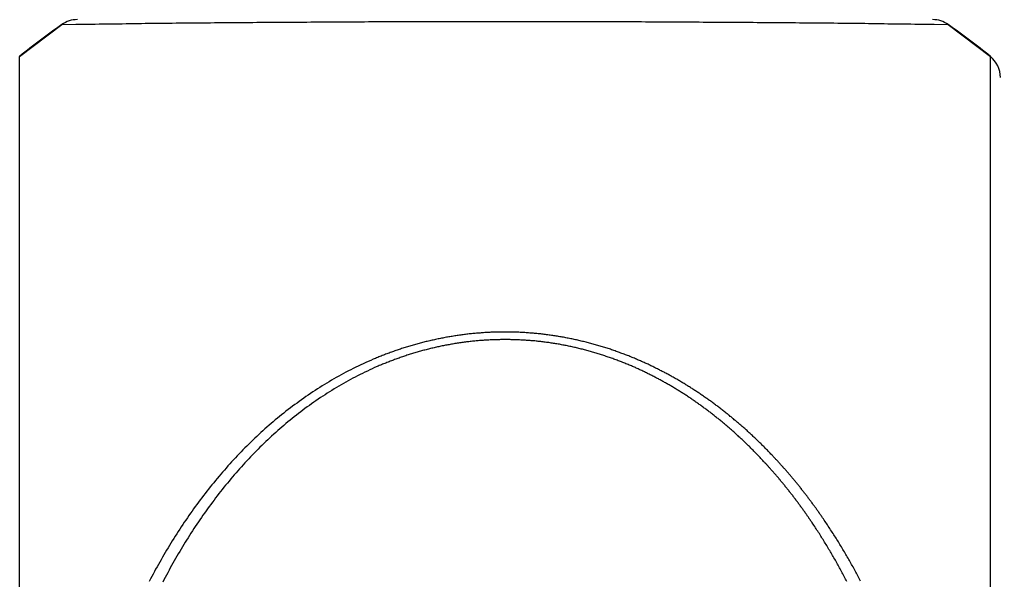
# Model space of a CAD drawing. Header units: millimetres. Extents: x 0 to 5600, y -67 to 2530.
# Drawn here: x 5141.88 to 5153.06, y 946.29 to 952.68 of the extents above; entities that cross this region are included whole.
import ezdxf

# ---------------------------------------------------------------- set-up
doc = ezdxf.new("R2010")
doc.units = ezdxf.units.MM
doc.layers.add('내부선 및 부속', color=4, linetype='Continuous')

msp = doc.modelspace()

# ---------------------------------------------------------------- linework, layer by layer
at = {"layer": '내부선 및 부속', "linetype": 'Continuous'}
for p, q in [((5141.879269595347, 952.2619480531284), (5142.360789459844, 952.6252707375388)), ((5142.360789459844, 952.6252707375388), (5142.521465716445, 952.6278567234403)), ((5152.30080903747, 952.627856818046), (5152.461490653119, 952.6252707314343)), ((5152.461490643962, 952.6252707375388), (5152.943010508463, 952.2619480531284)), ((5141.879269595347, 909.985366883051), (5141.879269595347, 952.2619480531284)), ((5152.943010508463, 909.985366883051), (5152.943010508463, 952.2619480531284))]:
    msp.add_line(p, q, dxfattribs=at)
at = {"layer": '내부선 및 부속', "linetype": 'Continuous', "flags": 128}
for points in [[(5142.521791391666, 952.6279493165966), (5142.565791391668, 952.6289493165968), (5142.608791391669, 952.6289493165968), (5142.652791391667, 952.629949316597), (5142.696791391669, 952.6309493165973), (5142.740791391667, 952.6309493165973), (5142.784791391668, 952.6319493165975), (5142.828791391667, 952.6319493165975), (5142.871791391668, 952.6329493165977), (5142.915791391666, 952.6339493165979), (5142.959791391668, 952.6339493165979), (5143.003791391666, 952.6349493165981), (5143.047791391667, 952.6349493165981), (5143.091791391666, 952.6359493165983), (5143.135791391667, 952.6369493165948), (5143.178791391669, 952.6369493165948), (5143.222791391667, 952.637949316595), (5143.266791391668, 952.637949316595), (5143.310791391666, 952.6389493165952), (5143.354791391668, 952.6389493165952), (5143.398791391666, 952.6399493165954), (5143.442791391668, 952.6399493165954), (5143.485791391666, 952.6409493165957), (5143.529791391667, 952.6409493165957), (5143.573791391666, 952.6419493165959), (5143.617791391667, 952.6419493165959), (5143.661791391669, 952.6429493165961), (5143.705791391667, 952.6429493165961), (5143.749791391669, 952.6429493165961), (5143.792791391666, 952.6439493165963), (5143.836791391668, 952.6439493165963), (5143.880791391666, 952.6449493165965), (5143.924791391668, 952.6449493165965), (5143.968791391666, 952.6459493165967), (5144.012791391668, 952.6459493165967), (5144.055791391669, 952.6459493165967), (5144.099791391667, 952.6469493165969), (5144.143791391669, 952.6469493165969), (5144.187791391667, 952.6479493165971), (5144.231791391669, 952.6479493165971), (5144.275791391667, 952.6479493165971), (5144.319791391668, 952.6489493165973), (5144.362791391666, 952.6489493165973), (5144.406791391668, 952.6489493165973), (5144.450791391666, 952.6499493165975), (5144.494791391668, 952.6499493165975), (5144.538791391666, 952.6499493165975), (5144.582791391667, 952.6509493165977), (5144.626791391669, 952.6509493165977), (5144.669791391667, 952.6509493165977), (5144.713791391669, 952.6519493165979), (5144.757791391667, 952.6519493165979), (5144.801791391668, 952.6519493165979), (5144.845791391666, 952.6529493165981), (5144.889791391668, 952.6529493165981), (5144.933791391666, 952.6529493165981), (5144.976791391668, 952.6529493165981), (5145.020791391666, 952.6539493165983), (5145.064791391667, 952.6539493165983), (5145.108791391669, 952.6539493165983), (5145.152791391667, 952.6539493165983), (5145.196791391669, 952.6549493165949), (5145.240791391667, 952.6549493165949), (5145.283791391668, 952.6549493165949), (5145.327791391666, 952.6549493165949), (5145.371791391668, 952.6559493165951), (5145.415791391666, 952.6559493165951), (5145.459791391668, 952.6559493165951), (5145.503791391666, 952.6559493165951), (5145.547791391667, 952.6559493165951), (5145.590791391669, 952.6569493165953), (5145.634791391667, 952.6569493165953), (5145.678791391669, 952.6569493165953), (5145.722791391667, 952.6569493165953), (5145.766791391668, 952.6569493165953), (5145.810791391666, 952.6569493165953), (5145.853791391668, 952.6579493165955), (5145.897791391666, 952.6579493165955), (5145.941791391668, 952.6579493165955), (5145.985791391666, 952.6579493165955), (5146.029791391667, 952.6579493165955), (5146.073791391666, 952.6579493165955), (5146.117791391667, 952.6589493165957), (5146.160791391669, 952.6589493165957), (5146.204791391667, 952.6589493165957), (5146.248791391668, 952.6589493165957), (5146.292791391666, 952.6589493165957), (5146.336791391668, 952.6589493165957), (5146.380791391666, 952.6589493165957), (5146.424791391668, 952.6589493165957), (5146.467791391666, 952.6589493165957), (5146.511791391667, 952.6599493165959), (5146.555791391669, 952.6599493165959), (5146.599791391667, 952.6599493165959), (5146.643791391669, 952.6599493165959), (5146.687791391667, 952.6599493165959), (5146.731791391669, 952.6599493165959), (5146.774791391666, 952.6599493165959), (5146.818791391668, 952.6599493165959), (5146.862791391666, 952.6599493165959), (5146.906791391668, 952.6599493165959), (5146.906791391668, 952.6599493165959), (5146.950791391666, 952.6599493165959), (5146.994791391668, 952.6599493165959), (5147.038791391666, 952.6599493165959), (5147.081791391667, 952.6599493165959), (5147.125791391669, 952.6599493165959), (5147.169791391667, 952.6599493165959), (5147.213791391669, 952.6599493165959), (5147.257791391667, 952.6599493165959), (5147.301791391668, 952.6599493165959), (5147.345791391666, 952.6599493165959), (5147.388791391668, 952.6599493165959), (5147.432791391666, 952.6599493165959), (5147.476791391668, 952.6599493165959), (5147.520791391666, 952.6599493165959), (5147.564791391667, 952.6599493165959), (5147.608791391669, 952.6599493165959), (5147.652791391667, 952.6599493165959), (5147.695791391669, 952.6599493165959), (5147.739791391667, 952.6599493165959), (5147.783791391668, 952.6599493165959), (5147.827791391666, 952.6599493165959), (5147.871791391668, 952.6599493165959), (5147.915791391666, 952.6599493165959), (5147.959791391668, 952.6599493165959), (5148.002791391666, 952.6599493165959), (5148.046791391667, 952.6599493165959), (5148.090791391669, 952.6599493165959), (5148.134791391667, 952.6599493165959), (5148.178791391669, 952.6599493165959), (5148.222791391667, 952.6599493165959), (5148.266791391668, 952.6599493165959), (5148.309791391666, 952.6599493165959), (5148.353791391668, 952.6589493165957), (5148.397791391666, 952.6589493165957), (5148.441791391668, 952.6589493165957), (5148.485791391666, 952.6589493165957), (5148.529791391667, 952.6589493165957), (5148.573791391666, 952.6589493165957), (5148.616791391667, 952.6589493165957), (5148.660791391669, 952.6589493165957), (5148.704791391667, 952.6589493165957), (5148.748791391668, 952.6579493165955), (5148.792791391666, 952.6579493165955), (5148.836791391668, 952.6579493165955), (5148.879791391666, 952.6579493165955), (5148.923791391668, 952.6579493165955), (5148.967791391666, 952.6579493165955), (5149.011791391667, 952.6569493165953), (5149.055791391669, 952.6569493165953), (5149.099791391667, 952.6569493165953), (5149.143791391669, 952.6569493165953), (5149.186791391667, 952.6569493165953), (5149.230791391668, 952.6569493165953), (5149.274791391666, 952.6559493165951), (5149.318791391668, 952.6559493165951), (5149.362791391666, 952.6559493165951), (5149.406791391668, 952.6559493165951), (5149.450791391666, 952.6559493165951), (5149.493791391667, 952.6549493165949), (5149.537791391669, 952.6549493165949), (5149.581791391667, 952.6549493165949), (5149.625791391669, 952.6549493165949), (5149.669791391667, 952.6539493165983), (5149.713791391669, 952.6539493165983), (5149.757791391667, 952.6539493165983), (5149.800791391668, 952.6539493165983), (5149.844791391666, 952.6529493165981), (5149.888791391668, 952.6529493165981), (5149.932791391666, 952.6529493165981), (5149.976791391668, 952.6529493165981), (5150.020791391666, 952.6519493165979), (5150.064791391667, 952.6519493165979), (5150.107791391669, 952.6519493165979), (5150.151791391667, 952.6509493165977), (5150.195791391669, 952.6509493165977), (5150.239791391667, 952.6509493165977), (5150.283791391668, 952.6499493165975), (5150.327791391666, 952.6499493165975), (5150.371791391668, 952.6499493165975), (5150.414791391666, 952.6489493165973), (5150.458791391668, 952.6489493165973), (5150.502791391666, 952.6489493165973), (5150.546791391667, 952.6479493165971), (5150.590791391669, 952.6479493165971), (5150.634791391667, 952.6479493165971), (5150.678791391669, 952.6469493165969), (5150.721791391667, 952.6469493165969), (5150.765791391668, 952.6459493165967), (5150.809791391666, 952.6459493165967), (5150.853791391668, 952.6459493165967), (5150.897791391666, 952.6449493165965), (5150.941791391668, 952.6449493165965), (5150.984791391666, 952.6439493165963), (5151.028791391667, 952.6439493165963), (5151.072791391669, 952.6429493165961), (5151.116791391667, 952.6429493165961), (5151.160791391669, 952.6429493165961), (5151.204791391667, 952.6419493165959), (5151.248791391668, 952.6419493165959), (5151.291791391666, 952.6409493165957), (5151.291791391666, 952.6409493165957), (5151.335791391668, 952.6409493165957), (5151.379791391666, 952.6399493165954), (5151.423791391668, 952.6399493165954), (5151.467791391666, 952.6389493165952), (5151.511791391667, 952.6389493165952), (5151.555791391669, 952.637949316595), (5151.598791391667, 952.637949316595), (5151.642791391669, 952.6369493165948), (5151.686791391667, 952.6369493165948), (5151.730791391668, 952.6359493165983), (5151.774791391666, 952.6349493165981), (5151.818791391668, 952.6349493165981), (5151.862791391666, 952.6339493165979), (5151.905791391668, 952.6339493165979), (5151.949791391666, 952.6329493165977), (5151.993791391667, 952.6319493165975), (5152.037791391669, 952.6319493165975), (5152.081791391667, 952.6309493165973), (5152.125791391669, 952.6309493165973), (5152.168791391667, 952.629949316597), (5152.212791391668, 952.6289493165968), (5152.256791391666, 952.6289493165968), (5152.300791391668, 952.6279493165966), (5152.300791391668, 952.6279493165966)], [(5148.910791391669, 948.8099493165973), (5148.897791391666, 948.8149493165984), (5148.885791391667, 948.8209493165959), (5148.872791391668, 948.825949316597), (5148.859791391666, 948.830949316598), (5148.846791391667, 948.8359493165954), (5148.834791391668, 948.8419493165966), (5148.821791391669, 948.8469493165976), (5148.808791391666, 948.851949316595), (5148.795791391667, 948.856949316596), (5148.782791391668, 948.861949316597), (5148.769791391669, 948.866949316598), (5148.756791391666, 948.8719493165954), (5148.743791391667, 948.8759493165962), (5148.730791391668, 948.8809493165973), (5148.717791391666, 948.8859493165983), (5148.704791391667, 948.8909493165957), (5148.691791391668, 948.8949493165965), (5148.678791391669, 948.8999493165975), (5148.665791391666, 948.9049493165949), (5148.652791391667, 948.9089493165957), (5148.639791391668, 948.9139493165967), (5148.626791391669, 948.9179493165975), (5148.613791391666, 948.9229493165949), (5148.600791391667, 948.9269493165957), (5148.587791391668, 948.9309493165965), (5148.573791391666, 948.9349493165973), (5148.560791391666, 948.9399493165984), (5148.547791391667, 948.9439493165955), (5148.534791391668, 948.9479493165964), (5148.521791391666, 948.9519493165972), (5148.507791391667, 948.955949316598), (5148.494791391668, 948.9599493165952), (5148.481791391669, 948.963949316596), (5148.468791391666, 948.9679493165968), (5148.454791391667, 948.9719493165976), (5148.441791391668, 948.9759493165948), (5148.428791391669, 948.9789493165954), (5148.414791391666, 948.9829493165962), (5148.401791391667, 948.986949316597), (5148.388791391668, 948.9899493165976), (5148.374791391669, 948.9939493165948), (5148.361791391666, 948.9969493165954), (5148.347791391667, 949.0009493165962), (5148.334791391668, 949.0039493165968), (5148.321791391669, 949.0079493165977), (5148.307791391666, 949.0109493165983), (5148.294791391667, 949.0139493165952), (5148.280791391668, 949.0169493165959), (5148.267791391669, 949.0209493165967), (5148.253791391666, 949.0239493165973), (5148.240791391667, 949.0269493165979), (5148.226791391668, 949.0299493165949), (5148.213791391669, 949.0329493165955), (5148.199791391666, 949.0359493165961), (5148.186791391667, 949.0389493165967), (5148.172791391667, 949.0419493165973), (5148.159791391668, 949.0439493165977), (5148.145791391666, 949.0469493165983), (5148.131791391666, 949.0499493165953), (5148.118791391667, 949.0519493165957), (5148.104791391668, 949.0549493165963), (5148.091791391666, 949.0579493165969), (5148.077791391666, 949.0599493165973), (5148.063791391667, 949.0619493165977), (5148.050791391668, 949.0649493165984), (5148.036791391669, 949.0669493165951), (5148.022791391666, 949.0689493165955), (5148.009791391667, 949.0719493165961), (5147.995791391668, 949.0739493165966), (5147.981791391669, 949.075949316597), (5147.968791391666, 949.0779493165974), (5147.954791391667, 949.0799493165978), (5147.940791391668, 949.0819493165982), (5147.927791391669, 949.083949316595), (5147.913791391666, 949.0859493165954), (5147.899791391666, 949.0879493165958), (5147.885791391667, 949.0899493165962), (5147.872791391668, 949.0909493165964), (5147.858791391669, 949.0929493165968), (5147.844791391666, 949.0949493165972), (5147.831791391667, 949.0959493165974), (5147.817791391668, 949.0979493165978), (5147.803791391669, 949.098949316598), (5147.789791391666, 949.1009493165948), (5147.775791391667, 949.101949316595), (5147.762791391668, 949.1029493165952), (5147.748791391668, 949.1049493165956), (5147.734791391666, 949.1059493165958), (5147.720791391666, 949.106949316596), (5147.707791391667, 949.1079493165962), (5147.693791391668, 949.1089493165964), (5147.679791391669, 949.1099493165966), (5147.665791391666, 949.1109493165968), (5147.651791391667, 949.111949316597), (5147.638791391668, 949.1129493165972), (5147.624791391669, 949.1139493165974), (5147.610791391666, 949.1149493165976), (5147.596791391667, 949.1149493165976), (5147.582791391667, 949.1159493165978), (5147.568791391668, 949.116949316598), (5147.568791391668, 949.116949316598), (5147.555791391669, 949.116949316598), (5147.541791391666, 949.1179493165982), (5147.527791391667, 949.1179493165982), (5147.513791391668, 949.1189493165948), (5147.499791391669, 949.1189493165948), (5147.485791391666, 949.1189493165948), (5147.472791391667, 949.1189493165948), (5147.458791391668, 949.119949316595), (5147.444791391668, 949.119949316595), (5147.430791391669, 949.119949316595), (5147.416791391666, 949.119949316595), (5147.402791391667, 949.119949316595), (5147.389791391668, 949.119949316595), (5147.375791391669, 949.119949316595), (5147.361791391666, 949.119949316595), (5147.347791391667, 949.1189493165948), (5147.333791391668, 949.1189493165948), (5147.319791391668, 949.1189493165948), (5147.306791391666, 949.1189493165948), (5147.292791391666, 949.1179493165982), (5147.278791391667, 949.1179493165982), (5147.264791391668, 949.116949316598), (5147.250791391669, 949.116949316598), (5147.236791391666, 949.1159493165978), (5147.223791391667, 949.1149493165976), (5147.209791391668, 949.1149493165976), (5147.195791391669, 949.1139493165974), (5147.181791391666, 949.1129493165972), (5147.167791391666, 949.111949316597), (5147.154791391667, 949.1109493165968), (5147.140791391668, 949.1099493165966), (5147.126791391669, 949.1089493165964), (5147.112791391666, 949.1079493165962), (5147.098791391667, 949.106949316596), (5147.085791391668, 949.1059493165958), (5147.071791391669, 949.1039493165954), (5147.057791391666, 949.1029493165952), (5147.043791391667, 949.101949316595), (5147.030791391668, 949.0999493165982), (5147.016791391668, 949.098949316598), (5147.002791391666, 949.0979493165978), (5146.988791391666, 949.0959493165974), (5146.974791391667, 949.093949316597), (5146.961791391668, 949.0929493165968), (5146.947791391669, 949.0909493165964), (5146.933791391666, 949.088949316596), (5146.920791391667, 949.0879493165958), (5146.906791391668, 949.0859493165954), (5146.892791391669, 949.083949316595), (5146.878791391666, 949.0819493165982), (5146.865791391667, 949.0799493165978), (5146.851791391668, 949.0779493165974), (5146.837791391668, 949.075949316597), (5146.824791391666, 949.0739493165966), (5146.810791391666, 949.0709493165959), (5146.796791391667, 949.0689493165955), (5146.783791391668, 949.0669493165951), (5146.769791391669, 949.0639493165982), (5146.755791391666, 949.0619493165977), (5146.742791391667, 949.0599493165973), (5146.728791391668, 949.0569493165967), (5146.715791391669, 949.0549493165963), (5146.701791391666, 949.0519493165957), (5146.687791391667, 949.0489493165951), (5146.674791391668, 949.0469493165983), (5146.660791391669, 949.0439493165977), (5146.647791391666, 949.0409493165971), (5146.633791391667, 949.0379493165965), (5146.620791391668, 949.0349493165959), (5146.606791391669, 949.0319493165953), (5146.593791391666, 949.0289493165983), (5146.579791391667, 949.0259493165977), (5146.566791391668, 949.0229493165971), (5146.552791391669, 949.0199493165965), (5146.539791391666, 949.0169493165959), (5146.525791391667, 949.0139493165952), (5146.512791391668, 949.0109493165983), (5146.498791391668, 949.0069493165975), (5146.485791391666, 949.0039493165968), (5146.471791391667, 948.999949316596), (5146.458791391668, 948.9969493165954), (5146.445791391669, 948.9929493165982), (5146.431791391666, 948.9899493165976), (5146.418791391667, 948.9859493165968), (5146.405791391668, 948.9829493165962), (5146.391791391668, 948.9789493165954), (5146.378791391666, 948.9749493165982), (5146.365791391667, 948.9709493165974), (5146.351791391668, 948.9669493165966), (5146.338791391669, 948.9629493165958), (5146.325791391666, 948.9599493165952), (5146.311791391667, 948.955949316598), (5146.298791391668, 948.950949316597), (5146.285791391669, 948.9469493165961), (5146.272791391666, 948.9429493165953), (5146.259791391667, 948.9389493165982), (5146.245791391668, 948.9349493165973), (5146.232791391669, 948.9309493165965), (5146.219791391666, 948.9259493165955), (5146.206791391667, 948.9219493165983), (5146.206791391667, 948.9219493165983), (5146.193791391668, 948.9169493165973), (5146.180791391669, 948.9129493165965), (5146.167791391666, 948.9089493165957), (5146.154791391667, 948.9039493165983), (5146.141791391668, 948.8989493165973), (5146.128791391666, 948.8949493165965), (5146.115791391667, 948.8899493165954), (5146.102791391668, 948.8849493165981), (5146.089791391669, 948.8809493165973), (5146.076791391666, 948.8759493165962), (5146.063791391667, 948.8709493165952), (5146.050791391668, 948.8659493165978), (5146.037791391669, 948.8609493165968), (5146.024791391666, 948.8559493165958), (5146.011791391667, 948.8509493165948), (5145.998791391668, 948.8459493165974), (5145.985791391666, 948.8409493165964), (5145.973791391667, 948.8359493165954), (5145.960791391668, 948.8299493165978), (5145.947791391669, 948.8249493165968), (5145.934791391666, 948.8199493165957), (5145.921791391667, 948.8149493165984), (5145.909791391668, 948.8089493165971), (5145.909791391668, 948.8089493165971)], [(5148.864791391667, 948.7279493165952), (5148.851791391668, 948.7329493165962), (5148.839791391669, 948.7379493165972), (5148.827791391666, 948.7429493165982), (5148.814791391667, 948.7489493165958), (5148.802791391669, 948.7539493165968), (5148.789791391666, 948.7589493165979), (5148.777791391667, 948.7639493165952), (5148.765791391668, 948.7689493165963), (5148.752791391666, 948.7739493165973), (5148.740791391667, 948.7789493165983), (5148.727791391668, 948.7839493165957), (5148.715791391669, 948.7889493165967), (5148.702791391666, 948.7929493165975), (5148.690791391668, 948.7979493165949), (5148.677791391669, 948.8029493165959), (5148.664791391666, 948.8069493165967), (5148.652791391667, 948.8119493165977), (5148.639791391668, 948.8169493165951), (5148.626791391669, 948.8209493165959), (5148.614791391667, 948.825949316597), (5148.601791391668, 948.8299493165978), (5148.588791391669, 948.8349493165952), (5148.576791391666, 948.838949316596), (5148.563791391667, 948.8429493165968), (5148.550791391668, 948.8469493165976), (5148.538791391666, 948.851949316595), (5148.525791391667, 948.8559493165958), (5148.512791391668, 948.8599493165966), (5148.499791391669, 948.8639493165974), (5148.486791391666, 948.8679493165982), (5148.474791391667, 948.8719493165954), (5148.461791391668, 948.8759493165962), (5148.448791391666, 948.879949316597), (5148.435791391666, 948.8839493165979), (5148.422791391667, 948.887949316595), (5148.409791391668, 948.8909493165957), (5148.396791391666, 948.8949493165965), (5148.383791391667, 948.8989493165973), (5148.370791391668, 948.9019493165979), (5148.357791391669, 948.9059493165951), (5148.344791391666, 948.9089493165957), (5148.331791391667, 948.9129493165965), (5148.318791391668, 948.9159493165971), (5148.305791391669, 948.9199493165979), (5148.292791391666, 948.9229493165949), (5148.279791391667, 948.9259493165955), (5148.266791391668, 948.9299493165963), (5148.253791391666, 948.9329493165969), (5148.240791391667, 948.9359493165975), (5148.227791391668, 948.9389493165982), (5148.214791391669, 948.9419493165951), (5148.201791391666, 948.9449493165957), (5148.188791391667, 948.9479493165964), (5148.175791391668, 948.950949316597), (5148.162791391669, 948.9539493165976), (5148.148791391666, 948.9569493165982), (5148.135791391667, 948.958949316595), (5148.122791391668, 948.9619493165956), (5148.109791391666, 948.9649493165962), (5148.096791391667, 948.9669493165966), (5148.083791391668, 948.9699493165972), (5148.069791391668, 948.9719493165976), (5148.056791391666, 948.9749493165982), (5148.043791391667, 948.976949316595), (5148.030791391668, 948.9799493165956), (5148.017791391669, 948.981949316596), (5148.003791391666, 948.9839493165964), (5147.990791391667, 948.9859493165968), (5147.977791391668, 948.9889493165974), (5147.963791391669, 948.9909493165978), (5147.950791391666, 948.9929493165982), (5147.937791391667, 948.994949316595), (5147.924791391668, 948.9969493165954), (5147.910791391669, 948.9989493165958), (5147.897791391666, 948.999949316596), (5147.884791391667, 949.0019493165964), (5147.870791391668, 949.0039493165968), (5147.857791391669, 949.0059493165973), (5147.844791391666, 949.0069493165975), (5147.830791391667, 949.0089493165979), (5147.817791391668, 949.0109493165983), (5147.804791391669, 949.0119493165948), (5147.790791391666, 949.0139493165952), (5147.777791391667, 949.0149493165954), (5147.764791391668, 949.0159493165957), (5147.750791391669, 949.0179493165961), (5147.737791391666, 949.0189493165963), (5147.724791391667, 949.0199493165965), (5147.710791391668, 949.0209493165967), (5147.697791391669, 949.0219493165969), (5147.683791391666, 949.0229493165971), (5147.670791391667, 949.0239493165973), (5147.657791391668, 949.0249493165975), (5147.643791391669, 949.0259493165977), (5147.630791391666, 949.0269493165979), (5147.616791391667, 949.0279493165981), (5147.603791391668, 949.0289493165983), (5147.590791391669, 949.0289493165983), (5147.576791391666, 949.0299493165949), (5147.563791391667, 949.0309493165951), (5147.563791391667, 949.0309493165951), (5147.549791391668, 949.0309493165951), (5147.536791391669, 949.0319493165953), (5147.522791391666, 949.0319493165953), (5147.509791391667, 949.0329493165955), (5147.496791391668, 949.0329493165955), (5147.482791391669, 949.0329493165955), (5147.469791391666, 949.0339493165957), (5147.455791391667, 949.0339493165957), (5147.442791391668, 949.0339493165957), (5147.428791391669, 949.0339493165957), (5147.415791391666, 949.0339493165957), (5147.402791391667, 949.0339493165957), (5147.388791391668, 949.0339493165957), (5147.375791391669, 949.0339493165957), (5147.361791391666, 949.0339493165957), (5147.348791391667, 949.0329493165955), (5147.334791391668, 949.0329493165955), (5147.321791391669, 949.0329493165955), (5147.308791391666, 949.0329493165955), (5147.294791391667, 949.0319493165953), (5147.281791391668, 949.0319493165953), (5147.267791391669, 949.0309493165951), (5147.254791391666, 949.0309493165951), (5147.240791391667, 949.0299493165949), (5147.227791391668, 949.0289493165983), (5147.214791391669, 949.0289493165983), (5147.200791391666, 949.0279493165981), (5147.187791391667, 949.0269493165979), (5147.173791391668, 949.0259493165977), (5147.160791391669, 949.0249493165975), (5147.147791391666, 949.0239493165973), (5147.133791391667, 949.0229493165971), (5147.120791391668, 949.0219493165969), (5147.106791391669, 949.0209493165967), (5147.093791391666, 949.0199493165965), (5147.080791391667, 949.0189493165963), (5147.066791391668, 949.0169493165959), (5147.053791391669, 949.0159493165957), (5147.040791391666, 949.0149493165954), (5147.026791391667, 949.012949316595), (5147.013791391668, 949.0119493165948), (5146.999791391669, 949.0099493165981), (5146.986791391666, 949.0089493165979), (5146.973791391667, 949.0069493165975), (5146.959791391668, 949.004949316597), (5146.946791391669, 949.0029493165966), (5146.933791391666, 949.0019493165964), (5146.920791391667, 948.999949316596), (5146.906791391668, 948.9979493165956), (5146.893791391669, 948.9959493165952), (5146.880791391666, 948.9939493165948), (5146.866791391667, 948.991949316598), (5146.853791391668, 948.9899493165976), (5146.840791391669, 948.9879493165972), (5146.827791391666, 948.9859493165968), (5146.813791391667, 948.9829493165962), (5146.800791391668, 948.9809493165958), (5146.787791391669, 948.9789493165954), (5146.774791391666, 948.9759493165948), (5146.760791391667, 948.973949316598), (5146.747791391668, 948.9719493165976), (5146.734791391666, 948.968949316597), (5146.721791391667, 948.9659493165964), (5146.708791391668, 948.963949316596), (5146.694791391668, 948.9609493165954), (5146.681791391666, 948.9579493165947), (5146.668791391667, 948.955949316598), (5146.655791391668, 948.9529493165974), (5146.642791391669, 948.9499493165968), (5146.629791391666, 948.9469493165961), (5146.616791391667, 948.9439493165955), (5146.603791391668, 948.9409493165949), (5146.589791391669, 948.937949316598), (5146.576791391666, 948.9349493165973), (5146.563791391667, 948.9319493165967), (5146.550791391668, 948.9289493165961), (5146.537791391669, 948.9249493165953), (5146.524791391666, 948.9219493165983), (5146.511791391667, 948.9189493165977), (5146.498791391668, 948.9149493165969), (5146.485791391666, 948.9119493165963), (5146.472791391667, 948.9079493165955), (5146.459791391668, 948.9049493165949), (5146.446791391669, 948.9009493165977), (5146.433791391666, 948.8979493165971), (5146.420791391667, 948.8939493165963), (5146.408791391668, 948.8899493165954), (5146.395791391666, 948.8859493165983), (5146.382791391667, 948.8829493165977), (5146.369791391668, 948.8789493165968), (5146.356791391669, 948.874949316596), (5146.343791391666, 948.8709493165952), (5146.330791391667, 948.866949316598), (5146.318791391668, 948.8629493165972), (5146.305791391669, 948.8589493165964), (5146.292791391666, 948.8549493165956), (5146.279791391667, 948.8499493165982), (5146.266791391668, 948.8459493165974), (5146.254791391666, 948.8419493165966), (5146.241791391667, 948.8379493165958), (5146.241791391667, 948.8379493165958), (5146.228791391668, 948.8329493165947), (5146.216791391666, 948.8289493165976), (5146.203791391667, 948.8239493165966), (5146.190791391668, 948.8199493165957), (5146.178791391669, 948.8149493165984), (5146.165791391666, 948.8109493165975), (5146.152791391667, 948.8059493165965), (5146.140791391668, 948.8009493165955), (5146.127791391666, 948.7969493165983), (5146.115791391667, 948.7919493165973), (5146.102791391668, 948.7869493165963), (5146.090791391669, 948.7819493165953), (5146.077791391666, 948.7769493165979), (5146.065791391668, 948.7719493165969), (5146.052791391669, 948.7669493165959), (5146.040791391666, 948.7619493165948), (5146.027791391667, 948.7569493165975), (5146.015791391668, 948.7519493165964), (5146.003791391666, 948.7469493165954), (5145.990791391667, 948.741949316598), (5145.978791391668, 948.736949316597), (5145.966791391666, 948.7309493165958), (5145.953791391667, 948.7259493165948), (5145.953791391667, 948.7259493165948)], [(5145.909791391668, 948.8089493165971), (5145.880791391666, 948.7969493165983), (5145.851791391668, 948.7839493165957), (5145.823791391666, 948.7709493165967), (5145.794791391667, 948.7579493165977), (5145.766791391668, 948.744949316595), (5145.738791391666, 948.731949316596), (5145.710791391668, 948.7179493165968), (5145.681791391666, 948.7039493165976), (5145.654791391667, 948.6899493165984), (5145.626791391669, 948.6759493165955), (5145.598791391667, 948.6609493165961), (5145.570791391669, 948.6469493165969), (5145.543791391667, 948.6319493165975), (5145.515791391668, 948.6159493165978), (5145.488791391666, 948.6009493165948), (5145.461791391668, 948.5859493165954), (5145.433791391666, 948.5699493165957), (5145.406791391668, 948.5539493165961), (5145.379791391666, 948.5379493165965), (5145.353791391668, 948.5219493165969), (5145.326791391666, 948.504949316597), (5145.299791391668, 948.4879493165972), (5145.273791391666, 948.4709493165974), (5145.246791391668, 948.4539493165976), (5145.220791391666, 948.4369493165977), (5145.194791391668, 948.4199493165979), (5145.168791391667, 948.4019493165979), (5145.142791391669, 948.3839493165979), (5145.116791391667, 948.3659493165978), (5145.091791391666, 948.3479493165978), (5145.065791391668, 948.3299493165978), (5145.040791391666, 948.3109493165975), (5145.014791391668, 948.2929493165975), (5144.989791391667, 948.2739493165973), (5144.964791391669, 948.254949316597), (5144.939791391667, 948.2359493165968), (5144.914791391666, 948.2169493165966), (5144.890791391668, 948.1969493165961), (5144.865791391667, 948.1769493165957), (5144.841791391666, 948.1579493165955), (5144.817791391668, 948.137949316595), (5144.792791391666, 948.1179493165982), (5144.768791391669, 948.0969493165976), (5144.745791391668, 948.0769493165972), (5144.721791391667, 948.0569493165967), (5144.697791391669, 948.0359493165961), (5144.674791391668, 948.0149493165954), (5144.650791391667, 947.9939493165948), (5144.627791391666, 947.9729493165978), (5144.604791391668, 947.9519493165972), (5144.581791391667, 947.9299493165963), (5144.558791391666, 947.9089493165957), (5144.536791391669, 947.8869493165948), (5144.513791391668, 947.8649493165976), (5144.491791391667, 947.8429493165968), (5144.469791391666, 947.8209493165959), (5144.446791391669, 947.7989493165951), (5144.424791391668, 947.7769493165979), (5144.403791391667, 947.7539493165968), (5144.381791391666, 947.731949316596), (5144.359791391666, 947.708949316595), (5144.338791391669, 947.6859493165975), (5144.316791391668, 947.6629493165965), (5144.295791391667, 947.6399493165954), (5144.274791391666, 947.616949316598), (5144.253791391666, 947.593949316597), (5144.232791391669, 947.5699493165957), (5144.212791391668, 947.5469493165983), (5144.191791391668, 947.5229493165971), (5144.171791391667, 947.4989493165958), (5144.151791391667, 947.4759493165948), (5144.130791391666, 947.4519493165972), (5144.110791391666, 947.4279493165959), (5144.091791391666, 947.4029493165981), (5144.071791391669, 947.3789493165968), (5144.051791391668, 947.3549493165956), (5144.032791391668, 947.3299493165978), (5144.012791391668, 947.3049493165963), (5143.993791391667, 947.2809493165951), (5143.974791391667, 947.2559493165973), (5143.955791391667, 947.2309493165958), (5143.936791391667, 947.205949316598), (5143.917791391666, 947.1809493165965), (5143.899791391666, 947.1559493165951), (5143.880791391666, 947.129949316597), (5143.862791391666, 947.1049493165956), (5143.844791391666, 947.0799493165978), (5143.826791391666, 947.0539493165961), (5143.808791391666, 947.0279493165981), (5143.790791391666, 947.0029493165966), (5143.772791391666, 946.976949316595), (5143.755791391666, 946.950949316597), (5143.737791391666, 946.9249493165953), (5143.720791391666, 946.8989493165973), (5143.703791391667, 946.8729493165956), (5143.686791391667, 946.8459493165974), (5143.669791391667, 946.8199493165957), (5143.652791391667, 946.7939493165977), (5143.635791391667, 946.7669493165959), (5143.619791391668, 946.7409493165978), (5143.619791391668, 946.7409493165978), (5143.602791391668, 946.713949316596), (5143.586791391668, 946.6869493165977), (5143.570791391669, 946.6609493165961), (5143.554791391669, 946.6339493165979), (5143.538791391666, 946.606949316596), (5143.522791391666, 946.5799493165978), (5143.506791391666, 946.5529493165959), (5143.491791391667, 946.5249493165975), (5143.475791391667, 946.4979493165956), (5143.460791391668, 946.4709493165974), (5143.445791391669, 946.4439493165955), (5143.429791391669, 946.4159493165971), (5143.415791391666, 946.3889493165952), (5143.400791391667, 946.3609493165968), (5143.385791391667, 946.3329493165947), (5143.370791391668, 946.3059493165965), (5143.356791391669, 946.2779493165981)], [(5150.450791391666, 947.7209493165974), (5150.442791391668, 947.7289493165954), (5150.434791391666, 947.7379493165972), (5150.426791391668, 947.7459493165952), (5150.417791391666, 947.754949316597), (5150.409791391668, 947.762949316595), (5150.401791391667, 947.7719493165969), (5150.392791391669, 947.7809493165951), (5150.384791391667, 947.7889493165967), (5150.376791391669, 947.7979493165949), (5150.367791391667, 947.8059493165965), (5150.359791391666, 947.8139493165982), (5150.350791391667, 947.8229493165964), (5150.342791391666, 947.830949316598), (5150.333791391668, 947.8399493165962), (5150.325791391666, 947.8479493165978), (5150.316791391668, 947.8559493165958), (5150.308791391666, 947.8649493165976), (5150.299791391668, 947.8729493165956), (5150.291791391666, 947.8809493165973), (5150.282791391668, 947.8899493165954), (5150.273791391666, 947.8979493165971), (5150.265791391668, 947.9059493165951), (5150.256791391666, 947.9139493165967), (5150.248791391668, 947.9229493165949), (5150.239791391667, 947.9309493165965), (5150.230791391668, 947.9389493165982), (5150.221791391667, 947.9469493165961), (5150.213791391669, 947.9549493165978), (5150.204791391667, 947.9629493165958), (5150.195791391669, 947.9709493165974), (5150.186791391667, 947.9789493165954), (5150.177791391669, 947.9879493165972), (5150.169791391667, 947.9959493165952), (5150.160791391669, 948.0039493165968), (5150.151791391667, 948.0119493165948), (5150.142791391669, 948.0189493165963), (5150.133791391667, 948.0269493165979), (5150.124791391669, 948.0349493165959), (5150.115791391667, 948.0429493165975), (5150.106791391669, 948.0509493165955), (5150.097791391667, 948.0589493165971), (5150.088791391669, 948.0669493165951), (5150.079791391667, 948.0749493165968), (5150.070791391669, 948.0819493165982), (5150.061791391667, 948.0899493165962), (5150.052791391669, 948.0979493165978), (5150.043791391667, 948.1059493165958), (5150.034791391668, 948.1129493165972), (5150.024791391666, 948.1209493165952), (5150.015791391668, 948.1289493165968), (5150.006791391666, 948.1359493165983), (5149.997791391668, 948.1439493165963), (5149.988791391666, 948.1519493165979), (5149.978791391668, 948.1589493165957), (5149.969791391666, 948.1669493165973), (5149.960791391668, 948.1739493165951), (5149.950791391666, 948.1819493165967), (5149.941791391668, 948.1889493165982), (5149.932791391666, 948.1969493165961), (5149.922791391667, 948.2039493165976), (5149.913791391666, 948.2109493165954), (5149.904791391667, 948.218949316597), (5149.894791391669, 948.2259493165948), (5149.885791391667, 948.2339493165964), (5149.875791391669, 948.2409493165978), (5149.866791391667, 948.2479493165956), (5149.856791391669, 948.254949316597), (5149.847791391667, 948.262949316595), (5149.837791391668, 948.2699493165965), (5149.828791391667, 948.2769493165979), (5149.818791391668, 948.2839493165957), (5149.809791391666, 948.2909493165971), (5149.799791391668, 948.2979493165949), (5149.789791391666, 948.3059493165965), (5149.780791391668, 948.312949316598), (5149.770791391666, 948.3199493165957), (5149.761791391667, 948.3269493165972), (5149.751791391669, 948.333949316595), (5149.741791391667, 948.3409493165964), (5149.731791391669, 948.3479493165978), (5149.722791391667, 948.3549493165956), (5149.712791391668, 948.361949316597), (5149.702791391666, 948.3679493165982), (5149.692791391668, 948.374949316596), (5149.682791391666, 948.3819493165975), (5149.673791391668, 948.3889493165952), (5149.663791391666, 948.3959493165967), (5149.653791391667, 948.4019493165979), (5149.643791391669, 948.4089493165957), (5149.633791391667, 948.4159493165971), (5149.623791391668, 948.4219493165983), (5149.613791391666, 948.4289493165961), (5149.603791391668, 948.4359493165975), (5149.593791391666, 948.4419493165951), (5149.583791391668, 948.4489493165966), (5149.573791391666, 948.4549493165978), (5149.563791391667, 948.4619493165956), (5149.553791391669, 948.4679493165968), (5149.543791391667, 948.4749493165982), (5149.533791391668, 948.4809493165958), (5149.533791391668, 948.4809493165958), (5149.523791391666, 948.4879493165972), (5149.513791391668, 948.4939493165948), (5149.503791391666, 948.499949316596), (5149.492791391667, 948.5069493165975), (5149.482791391669, 948.512949316595), (5149.472791391667, 948.5189493165963), (5149.462791391668, 948.5259493165977), (5149.452791391666, 948.5319493165953), (5149.441791391668, 948.5379493165965), (5149.431791391666, 948.5439493165977), (5149.421791391667, 948.5499493165953), (5149.411791391669, 948.5559493165965), (5149.400791391667, 948.562949316598), (5149.390791391668, 948.5689493165955), (5149.380791391666, 948.5749493165968), (5149.369791391668, 948.580949316598), (5149.359791391666, 948.5869493165956), (5149.349791391667, 948.5919493165966), (5149.338791391669, 948.5979493165978), (5149.328791391667, 948.6039493165954), (5149.317791391668, 948.6099493165966), (5149.307791391666, 948.6159493165978), (5149.296791391667, 948.6219493165954), (5149.286791391669, 948.6269493165964), (5149.276791391667, 948.6329493165977), (5149.265791391668, 948.6389493165952), (5149.254791391666, 948.6449493165965), (5149.244791391668, 948.6499493165975), (5149.233791391669, 948.6559493165951), (5149.223791391667, 948.6609493165961), (5149.212791391668, 948.6669493165973), (5149.202791391666, 948.6719493165983), (5149.191791391668, 948.6779493165959), (5149.180791391669, 948.6829493165969), (5149.170791391667, 948.6889493165982), (5149.159791391668, 948.6939493165955), (5149.148791391666, 948.6999493165968), (5149.138791391668, 948.7049493165978), (5149.127791391666, 948.7099493165952), (5149.116791391667, 948.7159493165964), (5149.106791391669, 948.7209493165974), (5149.095791391666, 948.7259493165948), (5149.084791391668, 948.7309493165958), (5149.073791391666, 948.7359493165968), (5149.063791391667, 948.741949316598), (5149.052791391669, 948.7469493165954), (5149.041791391666, 948.7519493165964), (5149.030791391668, 948.7569493165975), (5149.019791391669, 948.7619493165948), (5149.008791391667, 948.7669493165959), (5148.998791391668, 948.7719493165969), (5148.987791391666, 948.7769493165979), (5148.976791391668, 948.7809493165951), (5148.965791391669, 948.7859493165961), (5148.954791391667, 948.7909493165971), (5148.943791391668, 948.7959493165981), (5148.932791391666, 948.8009493165955), (5148.921791391667, 948.8049493165963), (5148.910791391669, 948.8099493165973), (5148.910791391669, 948.8099493165973)], [(5145.953791391667, 948.7259493165948), (5145.925791391668, 948.713949316596), (5145.897791391666, 948.700949316597), (5145.869791391668, 948.687949316598), (5145.842791391666, 948.6749493165953), (5145.814791391667, 948.6619493165963), (5145.786791391669, 948.6489493165973), (5145.759791391667, 948.6349493165981), (5145.731791391669, 948.6209493165952), (5145.704791391667, 948.606949316596), (5145.677791391669, 948.5929493165968), (5145.650791391667, 948.5779493165974), (5145.623791391668, 948.5639493165982), (5145.596791391667, 948.5489493165951), (5145.569791391668, 948.5339493165957), (5145.542791391666, 948.5179493165961), (5145.516791391668, 948.5029493165966), (5145.489791391667, 948.486949316597), (5145.463791391669, 948.4709493165974), (5145.437791391667, 948.4549493165978), (5145.411791391669, 948.4389493165982), (5145.385791391667, 948.4219493165983), (5145.359791391666, 948.4059493165951), (5145.333791391668, 948.3889493165952), (5145.307791391666, 948.3719493165954), (5145.282791391668, 948.3549493165956), (5145.256791391666, 948.3369493165956), (5145.231791391669, 948.3199493165957), (5145.206791391667, 948.3019493165957), (5145.181791391666, 948.2839493165957), (5145.156791391668, 948.2659493165957), (5145.131791391666, 948.2479493165956), (5145.106791391669, 948.2289493165954), (5145.082791391667, 948.2109493165954), (5145.057791391666, 948.1919493165951), (5145.033791391668, 948.1729493165949), (5145.009791391667, 948.1539493165983), (5144.985791391666, 948.1349493165981), (5144.961791391668, 948.1149493165976), (5144.937791391667, 948.0959493165974), (5144.913791391666, 948.075949316597), (5144.890791391668, 948.0559493165965), (5144.866791391667, 948.0359493165961), (5144.843791391666, 948.0159493165957), (5144.820791391669, 947.9959493165952), (5144.797791391667, 947.9749493165982), (5144.774791391666, 947.9549493165978), (5144.751791391669, 947.9339493165971), (5144.729791391668, 947.9129493165965), (5144.706791391667, 947.8919493165959), (5144.684791391666, 947.8709493165952), (5144.662791391669, 947.8499493165982), (5144.640791391668, 947.8279493165974), (5144.618791391667, 947.8069493165967), (5144.596791391667, 947.7849493165959), (5144.574791391666, 947.762949316595), (5144.553791391669, 947.7409493165978), (5144.531791391668, 947.718949316597), (5144.510791391667, 947.6969493165961), (5144.489791391667, 947.6749493165953), (5144.468791391666, 947.6529493165981), (5144.447791391669, 947.629949316597), (5144.426791391668, 947.606949316596), (5144.406791391668, 947.5849493165952), (5144.385791391667, 947.5619493165977), (5144.365791391667, 947.5389493165967), (5144.345791391666, 947.5159493165957), (5144.325791391666, 947.491949316598), (5144.305791391669, 947.468949316597), (5144.285791391669, 947.4449493165957), (5144.265791391668, 947.4219493165983), (5144.246791391668, 947.3979493165971), (5144.226791391668, 947.3739493165958), (5144.207791391667, 947.3509493165948), (5144.188791391667, 947.3269493165972), (5144.169791391667, 947.3019493165957), (5144.150791391667, 947.2779493165981), (5144.131791391666, 947.2539493165968), (5144.112791391666, 947.2299493165956), (5144.094791391666, 947.2049493165978), (5144.075791391666, 947.1799493165963), (5144.057791391666, 947.1559493165951), (5144.039791391666, 947.1309493165973), (5144.021791391666, 947.1059493165958), (5144.003791391666, 947.080949316598), (5143.985791391666, 947.0559493165965), (5143.968791391666, 947.0309493165951), (5143.950791391666, 947.0059493165973), (5143.933791391666, 946.9809493165958), (5143.916791391666, 946.9549493165978), (5143.898791391666, 946.9299493165963), (5143.881791391666, 946.9039493165983), (5143.865791391667, 946.8789493165968), (5143.848791391667, 946.8529493165952), (5143.831791391667, 946.8269493165972), (5143.815791391668, 946.8009493165955), (5143.798791391668, 946.7749493165975), (5143.782791391668, 946.7489493165958), (5143.766791391668, 946.7229493165978), (5143.750791391669, 946.6969493165961), (5143.734791391666, 946.6709493165981), (5143.734791391666, 946.6709493165981), (5143.718791391666, 946.6439493165963), (5143.703791391667, 946.6179493165982), (5143.687791391667, 946.5909493165964), (5143.672791391667, 946.5649493165984), (5143.656791391668, 946.5379493165965), (5143.641791391668, 946.5119493165948), (5143.626791391669, 946.4849493165966), (5143.611791391666, 946.4579493165947), (5143.596791391667, 946.4309493165965), (5143.582791391667, 946.4039493165983), (5143.567791391668, 946.3769493165964), (5143.553791391669, 946.3499493165982), (5143.538791391666, 946.3229493165964), (5143.524791391666, 946.2959493165981), (5143.510791391667, 946.2679493165961)], [(5150.358791391669, 947.6459493165967), (5150.350791391667, 947.6549493165949), (5150.342791391666, 947.6639493165967), (5150.334791391668, 947.6719493165983), (5150.326791391666, 947.6799493165963), (5150.318791391668, 947.6889493165982), (5150.310791391666, 947.6969493165961), (5150.302791391669, 947.705949316598), (5150.294791391667, 947.713949316596), (5150.286791391669, 947.7229493165978), (5150.278791391667, 947.7309493165958), (5150.270791391666, 947.7389493165974), (5150.262791391668, 947.7479493165956), (5150.254791391666, 947.7559493165973), (5150.245791391668, 947.7639493165952), (5150.237791391666, 947.7729493165971), (5150.229791391668, 947.7809493165951), (5150.221791391667, 947.7889493165967), (5150.212791391668, 947.7969493165983), (5150.204791391667, 947.8059493165965), (5150.196791391669, 947.8139493165982), (5150.187791391667, 947.8219493165961), (5150.179791391669, 947.8299493165978), (5150.171791391667, 947.8379493165958), (5150.162791391669, 947.8469493165976), (5150.154791391667, 947.8549493165956), (5150.145791391666, 947.8629493165972), (5150.137791391668, 947.8709493165952), (5150.129791391666, 947.8789493165968), (5150.120791391668, 947.8869493165948), (5150.112791391666, 947.8949493165965), (5150.103791391668, 947.9029493165981), (5150.095791391666, 947.9109493165961), (5150.086791391668, 947.9189493165977), (5150.077791391666, 947.9269493165957), (5150.069791391668, 947.9349493165973), (5150.060791391666, 947.9419493165951), (5150.052791391669, 947.9499493165968), (5150.043791391667, 947.9579493165947), (5150.034791391668, 947.9659493165964), (5150.026791391667, 947.973949316598), (5150.017791391669, 947.981949316596), (5150.008791391667, 947.9889493165974), (5149.999791391669, 947.9969493165954), (5149.991791391667, 948.004949316597), (5149.982791391669, 948.012949316595), (5149.973791391667, 948.0199493165965), (5149.964791391669, 948.0279493165981), (5149.955791391667, 948.0359493165961), (5149.946791391669, 948.0429493165975), (5149.938791391667, 948.0509493165955), (5149.929791391669, 948.0579493165969), (5149.920791391667, 948.0659493165949), (5149.911791391669, 948.0729493165964), (5149.902791391667, 948.080949316598), (5149.893791391669, 948.0879493165958), (5149.884791391667, 948.0959493165974), (5149.875791391669, 948.1029493165952), (5149.866791391667, 948.1109493165968), (5149.857791391669, 948.1179493165982), (5149.848791391667, 948.1259493165962), (5149.839791391669, 948.1329493165977), (5149.830791391667, 948.1399493165954), (5149.820791391669, 948.1469493165969), (5149.811791391667, 948.1549493165949), (5149.802791391669, 948.1619493165963), (5149.793791391667, 948.1689493165977), (5149.784791391668, 948.1759493165955), (5149.775791391667, 948.1839493165971), (5149.765791391668, 948.1909493165949), (5149.756791391666, 948.1979493165964), (5149.747791391668, 948.2049493165978), (5149.737791391666, 948.2119493165956), (5149.728791391668, 948.218949316597), (5149.719791391666, 948.2259493165948), (5149.709791391668, 948.2329493165962), (5149.700791391666, 948.2399493165976), (5149.691791391668, 948.2469493165954), (5149.681791391666, 948.2539493165968), (5149.672791391667, 948.2609493165983), (5149.662791391669, 948.2679493165961), (5149.653791391667, 948.2749493165975), (5149.644791391669, 948.2819493165953), (5149.634791391667, 948.2889493165967), (5149.624791391669, 948.2949493165979), (5149.615791391667, 948.3019493165957), (5149.605791391668, 948.3089493165971), (5149.596791391667, 948.3159493165949), (5149.586791391668, 948.3219493165961), (5149.577791391666, 948.3289493165976), (5149.567791391668, 948.3359493165954), (5149.557791391666, 948.3419493165966), (5149.548791391668, 948.348949316598), (5149.538791391666, 948.3559493165958), (5149.528791391667, 948.361949316597), (5149.519791391669, 948.3689493165948), (5149.509791391667, 948.374949316596), (5149.499791391669, 948.3819493165975), (5149.489791391667, 948.387949316595), (5149.480791391668, 948.3949493165965), (5149.470791391666, 948.4009493165977), (5149.470791391666, 948.4009493165977), (5149.460791391668, 948.4069493165953), (5149.450791391666, 948.4139493165967), (5149.440791391668, 948.4199493165979), (5149.430791391669, 948.4259493165955), (5149.421791391667, 948.4319493165967), (5149.411791391669, 948.4389493165982), (5149.401791391667, 948.4449493165957), (5149.391791391668, 948.450949316597), (5149.381791391666, 948.4569493165982), (5149.371791391668, 948.4629493165958), (5149.361791391666, 948.468949316597), (5149.351791391668, 948.4759493165948), (5149.341791391666, 948.481949316596), (5149.331791391667, 948.4879493165972), (5149.321791391669, 948.4939493165948), (5149.311791391667, 948.499949316596), (5149.301791391668, 948.504949316597), (5149.291791391666, 948.5109493165983), (5149.280791391668, 948.5169493165959), (5149.270791391666, 948.5229493165971), (5149.260791391667, 948.5289493165983), (5149.250791391669, 948.5349493165959), (5149.240791391667, 948.5399493165969), (5149.230791391668, 948.5459493165981), (5149.219791391666, 948.5519493165957), (5149.209791391668, 948.5579493165969), (5149.199791391666, 948.562949316598), (5149.189791391667, 948.5689493165955), (5149.178791391669, 948.5739493165966), (5149.168791391667, 948.5799493165978), (5149.158791391668, 948.5849493165952), (5149.148791391666, 948.5909493165964), (5149.137791391668, 948.5959493165974), (5149.127791391666, 948.601949316595), (5149.117791391667, 948.606949316596), (5149.106791391669, 948.6129493165972), (5149.096791391667, 948.6179493165982), (5149.085791391668, 948.6229493165956), (5149.075791391666, 948.6289493165968), (5149.065791391668, 948.6339493165979), (5149.054791391669, 948.6389493165952), (5149.044791391667, 948.6439493165963), (5149.033791391668, 948.6489493165973), (5149.023791391666, 948.6549493165949), (5149.012791391668, 948.6599493165959), (5149.002791391666, 948.6649493165969), (5148.991791391667, 948.6699493165979), (5148.981791391669, 948.6749493165953), (5148.970791391666, 948.6799493165963), (5148.959791391668, 948.6849493165973), (5148.949791391666, 948.6899493165984), (5148.938791391667, 948.6939493165955), (5148.928791391669, 948.6989493165966), (5148.917791391666, 948.7039493165976), (5148.906791391668, 948.708949316595), (5148.896791391666, 948.713949316596), (5148.885791391667, 948.7179493165968), (5148.874791391669, 948.7229493165978), (5148.864791391667, 948.7279493165952), (5148.864791391667, 948.7279493165952)], [(5151.040791391666, 946.9889493165974), (5151.037791391669, 946.9939493165948), (5151.033791391668, 946.9989493165958), (5151.030791391668, 947.0039493165968), (5151.027791391667, 947.0079493165977), (5151.023791391666, 947.012949316595), (5151.020791391666, 947.0179493165961), (5151.017791391669, 947.0229493165971), (5151.013791391668, 947.0279493165981), (5151.010791391667, 947.0329493165955), (5151.006791391666, 947.0379493165965), (5151.003791391666, 947.0419493165973), (5151.000791391669, 947.0469493165983), (5150.996791391668, 947.0519493165957), (5150.993791391667, 947.0569493165967), (5150.989791391667, 947.0619493165977), (5150.986791391666, 947.0669493165951), (5150.983791391669, 947.0709493165959), (5150.979791391668, 947.075949316597), (5150.976791391668, 947.080949316598), (5150.972791391667, 947.0859493165954), (5150.969791391666, 947.0909493165964), (5150.966791391666, 947.0959493165974), (5150.962791391668, 947.0999493165982), (5150.959791391668, 947.1049493165956), (5150.955791391667, 947.1099493165966), (5150.952791391666, 947.1149493165976), (5150.948791391666, 947.119949316595), (5150.945791391669, 947.1239493165958), (5150.941791391668, 947.1289493165968), (5150.938791391667, 947.1339493165979), (5150.934791391666, 947.1389493165952), (5150.931791391666, 947.1429493165961), (5150.927791391669, 947.1479493165971), (5150.924791391668, 947.1529493165981), (5150.920791391667, 947.1579493165955), (5150.917791391666, 947.1629493165965), (5150.913791391666, 947.1669493165973), (5150.910791391669, 947.1719493165983), (5150.906791391668, 947.1769493165957), (5150.903791391667, 947.1819493165967), (5150.899791391666, 947.1859493165975), (5150.896791391666, 947.1909493165949), (5150.892791391669, 947.1959493165959), (5150.889791391668, 947.200949316597), (5150.885791391667, 947.2049493165978), (5150.882791391667, 947.2099493165952), (5150.878791391666, 947.2149493165962), (5150.874791391669, 947.218949316597), (5150.871791391668, 947.223949316598), (5150.867791391667, 947.2289493165954), (5150.864791391667, 947.2339493165964), (5150.860791391666, 947.2379493165972), (5150.857791391669, 947.2429493165982), (5150.853791391668, 947.2479493165956), (5150.849791391667, 947.2519493165964), (5150.846791391667, 947.2569493165975), (5150.842791391666, 947.2619493165948), (5150.839791391669, 947.2669493165959), (5150.835791391668, 947.2709493165967), (5150.831791391667, 947.2759493165977), (5150.828791391667, 947.2809493165951), (5150.824791391666, 947.2849493165959), (5150.821791391669, 947.2899493165969), (5150.817791391668, 947.2949493165979), (5150.813791391667, 947.2989493165951), (5150.810791391666, 947.3039493165961), (5150.806791391666, 947.3089493165971), (5150.802791391669, 947.312949316598), (5150.799791391668, 947.3179493165953), (5150.795791391667, 947.3229493165964), (5150.791791391666, 947.3269493165972), (5150.788791391666, 947.3319493165982), (5150.784791391668, 947.3359493165954), (5150.780791391668, 947.3409493165964), (5150.777791391667, 947.3459493165974), (5150.773791391666, 947.3499493165982), (5150.769791391669, 947.3549493165956), (5150.766791391668, 947.3599493165966), (5150.762791391668, 947.3639493165974), (5150.758791391667, 947.3689493165948), (5150.754791391666, 947.3729493165956), (5150.751791391669, 947.3779493165966), (5150.747791391668, 947.3829493165977), (5150.743791391667, 947.3869493165948), (5150.739791391667, 947.3919493165959), (5150.736791391666, 947.3959493165967), (5150.732791391669, 947.4009493165977), (5150.728791391668, 947.4059493165951), (5150.724791391667, 947.4099493165959), (5150.721791391667, 947.4149493165969), (5150.717791391666, 947.4189493165977), (5150.713791391669, 947.4239493165951), (5150.709791391668, 947.4279493165959), (5150.706791391667, 947.4329493165969), (5150.702791391666, 947.437949316598), (5150.698791391666, 947.4419493165951), (5150.694791391668, 947.4469493165961), (5150.691791391668, 947.450949316597), (5150.687791391667, 947.455949316598), (5150.683791391666, 947.4599493165952), (5150.683791391666, 947.4599493165952), (5150.679791391669, 947.4649493165962), (5150.675791391668, 947.468949316597), (5150.671791391667, 947.473949316598), (5150.668791391667, 947.4779493165952), (5150.664791391666, 947.4829493165962), (5150.660791391669, 947.486949316597), (5150.656791391668, 947.491949316598), (5150.652791391667, 947.4959493165952), (5150.649791391666, 947.5009493165962), (5150.645791391666, 947.504949316597), (5150.641791391668, 947.5099493165981), (5150.637791391668, 947.5139493165952), (5150.633791391667, 947.5189493165963), (5150.629791391666, 947.5229493165971), (5150.625791391669, 947.5279493165981), (5150.621791391668, 947.5319493165953), (5150.618791391667, 947.5369493165963), (5150.614791391667, 947.5409493165971), (5150.610791391666, 947.5459493165981), (5150.606791391669, 947.5499493165953), (5150.602791391668, 947.5549493165963), (5150.598791391667, 947.5589493165971), (5150.594791391666, 947.562949316598), (5150.590791391669, 947.5679493165953), (5150.586791391668, 947.5719493165961), (5150.582791391667, 947.5769493165972), (5150.579791391667, 947.580949316598), (5150.575791391666, 947.5859493165954), (5150.571791391669, 947.5899493165962), (5150.567791391668, 947.593949316597), (5150.563791391667, 947.598949316598), (5150.559791391666, 947.6029493165952), (5150.555791391669, 947.6079493165962), (5150.551791391668, 947.611949316597), (5150.547791391667, 947.6159493165978), (5150.543791391667, 947.6209493165952), (5150.539791391666, 947.624949316596), (5150.535791391669, 947.629949316597), (5150.531791391668, 947.6339493165979), (5150.527791391667, 947.637949316595), (5150.523791391666, 947.6429493165961), (5150.519791391669, 947.6469493165969), (5150.515791391668, 947.6509493165977), (5150.511791391667, 947.6559493165951), (5150.507791391667, 947.6599493165959), (5150.503791391666, 947.6639493165967), (5150.499791391669, 947.6689493165977), (5150.495791391668, 947.6729493165949), (5150.491791391667, 947.6769493165957), (5150.487791391666, 947.6819493165967), (5150.483791391669, 947.6859493165975), (5150.479791391668, 947.6899493165984), (5150.475791391667, 947.6949493165957), (5150.471791391667, 947.6989493165966), (5150.467791391666, 947.7029493165974), (5150.463791391669, 947.7079493165947), (5150.459791391668, 947.7119493165956), (5150.455791391667, 947.7159493165964), (5150.450791391666, 947.7209493165974), (5150.450791391666, 947.7209493165974)], [(5150.913791391666, 946.9439493165955), (5150.910791391669, 946.9479493165964), (5150.907791391668, 946.9529493165974), (5150.903791391667, 946.9579493165947), (5150.900791391667, 946.9619493165956), (5150.897791391666, 946.9669493165966), (5150.894791391669, 946.9719493165976), (5150.891791391668, 946.9759493165948), (5150.888791391668, 946.9809493165958), (5150.884791391667, 946.9849493165966), (5150.881791391666, 946.9899493165976), (5150.878791391666, 946.994949316595), (5150.875791391669, 946.9989493165958), (5150.872791391668, 947.0039493165968), (5150.868791391667, 947.0089493165979), (5150.865791391667, 947.012949316595), (5150.862791391666, 947.0179493165961), (5150.859791391666, 947.0229493165971), (5150.856791391669, 947.0269493165979), (5150.852791391668, 947.0319493165953), (5150.849791391667, 947.0359493165961), (5150.846791391667, 947.0409493165971), (5150.843791391666, 947.0459493165981), (5150.839791391669, 947.0499493165953), (5150.836791391668, 947.0549493165963), (5150.833791391668, 947.0589493165971), (5150.830791391667, 947.0639493165982), (5150.826791391666, 947.0689493165955), (5150.823791391666, 947.0729493165964), (5150.820791391669, 947.0779493165974), (5150.817791391668, 947.0819493165982), (5150.813791391667, 947.0869493165956), (5150.810791391666, 947.0919493165966), (5150.807791391666, 947.0959493165974), (5150.804791391669, 947.1009493165948), (5150.800791391668, 947.1049493165956), (5150.797791391667, 947.1099493165966), (5150.794791391667, 947.1149493165976), (5150.790791391666, 947.1189493165948), (5150.787791391669, 947.1239493165958), (5150.784791391668, 947.1279493165966), (5150.780791391668, 947.1329493165977), (5150.777791391667, 947.1369493165948), (5150.774791391666, 947.1419493165959), (5150.770791391666, 947.1459493165967), (5150.767791391669, 947.1509493165977), (5150.764791391668, 947.1549493165949), (5150.760791391667, 947.1599493165959), (5150.757791391667, 947.1649493165969), (5150.754791391666, 947.1689493165977), (5150.750791391669, 947.1739493165951), (5150.747791391668, 947.1779493165959), (5150.744791391668, 947.1829493165969), (5150.740791391667, 947.1869493165977), (5150.737791391666, 947.1919493165951), (5150.734791391666, 947.1959493165959), (5150.730791391668, 947.200949316597), (5150.727791391668, 947.2049493165978), (5150.723791391667, 947.2099493165952), (5150.720791391666, 947.213949316596), (5150.717791391666, 947.218949316597), (5150.713791391669, 947.2229493165978), (5150.710791391668, 947.2279493165952), (5150.706791391667, 947.231949316596), (5150.703791391667, 947.236949316597), (5150.699791391666, 947.2409493165978), (5150.696791391669, 947.2459493165952), (5150.693791391668, 947.249949316596), (5150.689791391667, 947.254949316597), (5150.686791391667, 947.2589493165979), (5150.682791391666, 947.2639493165952), (5150.679791391669, 947.2679493165961), (5150.675791391668, 947.2719493165969), (5150.672791391667, 947.2769493165979), (5150.668791391667, 947.2809493165951), (5150.665791391666, 947.2859493165961), (5150.662791391669, 947.2899493165969), (5150.658791391668, 947.2949493165979), (5150.655791391668, 947.2989493165951), (5150.651791391667, 947.3039493165961), (5150.648791391666, 947.3079493165969), (5150.644791391669, 947.3119493165977), (5150.641791391668, 947.3169493165951), (5150.637791391668, 947.3209493165959), (5150.634791391667, 947.325949316597), (5150.630791391666, 947.3299493165978), (5150.627791391666, 947.333949316595), (5150.623791391668, 947.338949316596), (5150.620791391668, 947.3429493165968), (5150.616791391667, 947.3479493165978), (5150.612791391666, 947.351949316595), (5150.609791391666, 947.3559493165958), (5150.605791391668, 947.3609493165968), (5150.602791391668, 947.3649493165976), (5150.598791391667, 947.369949316595), (5150.595791391666, 947.3739493165958), (5150.591791391666, 947.3779493165966), (5150.588791391669, 947.3829493165977), (5150.584791391668, 947.3869493165948), (5150.580791391667, 947.3919493165959), (5150.577791391666, 947.3959493165967), (5150.577791391666, 947.3959493165967), (5150.573791391666, 947.3999493165975), (5150.570791391669, 947.4049493165949), (5150.566791391668, 947.4089493165957), (5150.563791391667, 947.4129493165965), (5150.559791391666, 947.4179493165975), (5150.555791391669, 947.4219493165983), (5150.552791391669, 947.4259493165955), (5150.548791391668, 947.4309493165965), (5150.545791391667, 947.4349493165973), (5150.541791391666, 947.4389493165982), (5150.537791391669, 947.4439493165955), (5150.534791391668, 947.4479493165964), (5150.530791391668, 947.4519493165972), (5150.526791391667, 947.4569493165982), (5150.523791391666, 947.4609493165954), (5150.519791391669, 947.4649493165962), (5150.515791391668, 947.468949316597), (5150.512791391668, 947.473949316598), (5150.508791391667, 947.4779493165952), (5150.505791391666, 947.481949316596), (5150.501791391669, 947.486949316597), (5150.497791391668, 947.4909493165978), (5150.493791391667, 947.494949316595), (5150.490791391667, 947.4989493165958), (5150.486791391666, 947.5039493165968), (5150.482791391669, 947.5079493165977), (5150.479791391668, 947.5119493165948), (5150.475791391667, 947.5159493165957), (5150.471791391667, 947.5209493165967), (5150.468791391666, 947.5249493165975), (5150.464791391669, 947.5289493165983), (5150.460791391668, 947.5329493165955), (5150.457791391667, 947.5379493165965), (5150.453791391667, 947.5419493165973), (5150.449791391666, 947.5459493165981), (5150.445791391669, 947.5499493165953), (5150.442791391668, 947.5549493165963), (5150.438791391667, 947.5589493165971), (5150.434791391666, 947.562949316598), (5150.430791391669, 947.5669493165951), (5150.427791391669, 947.5709493165959), (5150.423791391668, 947.575949316597), (5150.419791391667, 947.5799493165978), (5150.415791391666, 947.583949316595), (5150.412791391669, 947.5879493165958), (5150.408791391668, 947.5919493165966), (5150.404791391667, 947.5969493165976), (5150.400791391667, 947.6009493165948), (5150.396791391666, 947.6049493165956), (5150.393791391669, 947.6089493165964), (5150.389791391668, 947.6129493165972), (5150.385791391667, 947.616949316598), (5150.381791391666, 947.6219493165954), (5150.377791391666, 947.6259493165962), (5150.374791391669, 947.629949316597), (5150.370791391668, 947.6339493165979), (5150.366791391667, 947.637949316595), (5150.362791391666, 947.6419493165959), (5150.358791391669, 947.6459493165967), (5150.358791391669, 947.6459493165967)], [(5151.307791391666, 946.2759493165977), (5151.300791391668, 946.2899493165969), (5151.292791391666, 946.3039493165961), (5151.285791391669, 946.3189493165955), (5151.277791391667, 946.3329493165947), (5151.269791391669, 946.3469493165976), (5151.262791391668, 946.361949316597), (5151.254791391666, 946.3759493165962), (5151.247791391668, 946.3899493165954), (5151.239791391667, 946.4039493165983), (5151.231791391669, 946.4189493165977), (5151.223791391667, 946.4329493165969), (5151.216791391666, 946.4469493165961), (5151.208791391668, 946.4609493165954), (5151.200791391666, 946.4749493165982), (5151.192791391668, 946.4889493165974), (5151.184791391666, 946.5039493165968), (5151.176791391668, 946.5179493165961), (5151.168791391667, 946.5319493165953), (5151.160791391669, 946.5459493165981), (5151.152791391667, 946.5599493165973), (5151.144791391669, 946.5739493165966), (5151.136791391667, 946.5879493165958), (5151.128791391666, 946.601949316595), (5151.119791391668, 946.6159493165978), (5151.111791391666, 946.629949316597), (5151.103791391668, 946.6429493165961), (5151.095791391666, 946.6569493165953), (5151.086791391668, 946.6709493165981), (5151.078791391667, 946.6849493165973), (5151.070791391669, 946.6989493165966), (5151.061791391667, 946.7129493165958), (5151.053791391669, 946.7259493165948), (5151.044791391667, 946.7399493165976), (5151.036791391669, 946.7539493165968), (5151.027791391667, 946.7679493165961), (5151.019791391669, 946.7809493165951), (5151.010791391667, 946.7949493165979), (5151.001791391669, 946.8079493165969), (5150.993791391667, 946.8219493165961), (5150.984791391666, 946.8359493165954), (5150.975791391667, 946.848949316598), (5150.966791391666, 946.8629493165972), (5150.958791391668, 946.8759493165962), (5150.949791391666, 946.8899493165954), (5150.940791391668, 946.9029493165981), (5150.931791391666, 946.9169493165973), (5150.922791391667, 946.9299493165963), (5150.913791391666, 946.9439493165955), (5150.913791391666, 946.9439493165955)], [(5151.463791391669, 946.2819493165953), (5151.455791391667, 946.2969493165983), (5151.447791391669, 946.3109493165975), (5151.440791391668, 946.325949316597), (5151.432791391666, 946.3409493165964), (5151.424791391668, 946.3549493165956), (5151.416791391666, 946.369949316595), (5151.409791391668, 946.3839493165979), (5151.401791391667, 946.3989493165973), (5151.393791391669, 946.4129493165965), (5151.385791391667, 946.4279493165959), (5151.377791391666, 946.4419493165951), (5151.369791391668, 946.4569493165982), (5151.361791391666, 946.4709493165974), (5151.353791391668, 946.4849493165966), (5151.345791391666, 946.499949316596), (5151.337791391668, 946.5139493165952), (5151.328791391667, 946.5279493165981), (5151.320791391669, 946.5429493165975), (5151.312791391667, 946.5569493165967), (5151.304791391669, 946.5709493165959), (5151.295791391667, 946.5859493165954), (5151.287791391669, 946.5999493165982), (5151.279791391667, 946.6139493165974), (5151.270791391666, 946.6279493165966), (5151.262791391668, 946.6419493165959), (5151.253791391666, 946.6559493165951), (5151.245791391668, 946.6709493165981), (5151.236791391666, 946.6849493165973), (5151.228791391668, 946.6989493165966), (5151.219791391666, 946.7129493165958), (5151.211791391668, 946.726949316595), (5151.202791391666, 946.7409493165978), (5151.193791391668, 946.754949316597), (5151.184791391666, 946.7689493165963), (5151.176791391668, 946.7829493165955), (5151.167791391666, 946.7969493165983), (5151.158791391668, 946.8099493165973), (5151.149791391666, 946.8239493165966), (5151.140791391668, 946.8379493165958), (5151.131791391666, 946.851949316595), (5151.122791391668, 946.8659493165978), (5151.113791391666, 946.879949316597), (5151.104791391668, 946.8929493165961), (5151.095791391666, 946.9069493165953), (5151.086791391668, 946.9209493165981), (5151.077791391666, 946.9339493165971), (5151.068791391668, 946.9479493165964), (5151.059791391666, 946.9619493165956), (5151.049791391668, 946.9749493165982), (5151.040791391666, 946.9889493165974), (5151.040791391666, 946.9889493165974)]]:
    msp.add_lwpolyline(points, dxfattribs=at)
at = {"layer": '내부선 및 부속', "linetype": 'Continuous'}
for centre, radius, start, end in [((5147.411140051145, 945.4311795899375), 8.789823008849604, 125.0693811237079, 129.0021439407331), ((5142.537735089531, 952.3732149881689), 0.3079646017699131, 89.9998214881452, 125.0692350192347), ((5152.284545307995, 952.3732149881689), 0.3079646017699131, 54.93080994599855, 90.0002334501879), ((5147.411140051145, 945.4311795899375), 8.789823008849604, 50.99785605926689, 54.93061887629213), ((5152.749193148489, 952.0226218575444), 0.3079646017699131, 0, 50.99785605896709)]:
    msp.add_arc(centre, radius, start, end, dxfattribs=at)

doc.saveas('drawing.dxf')
